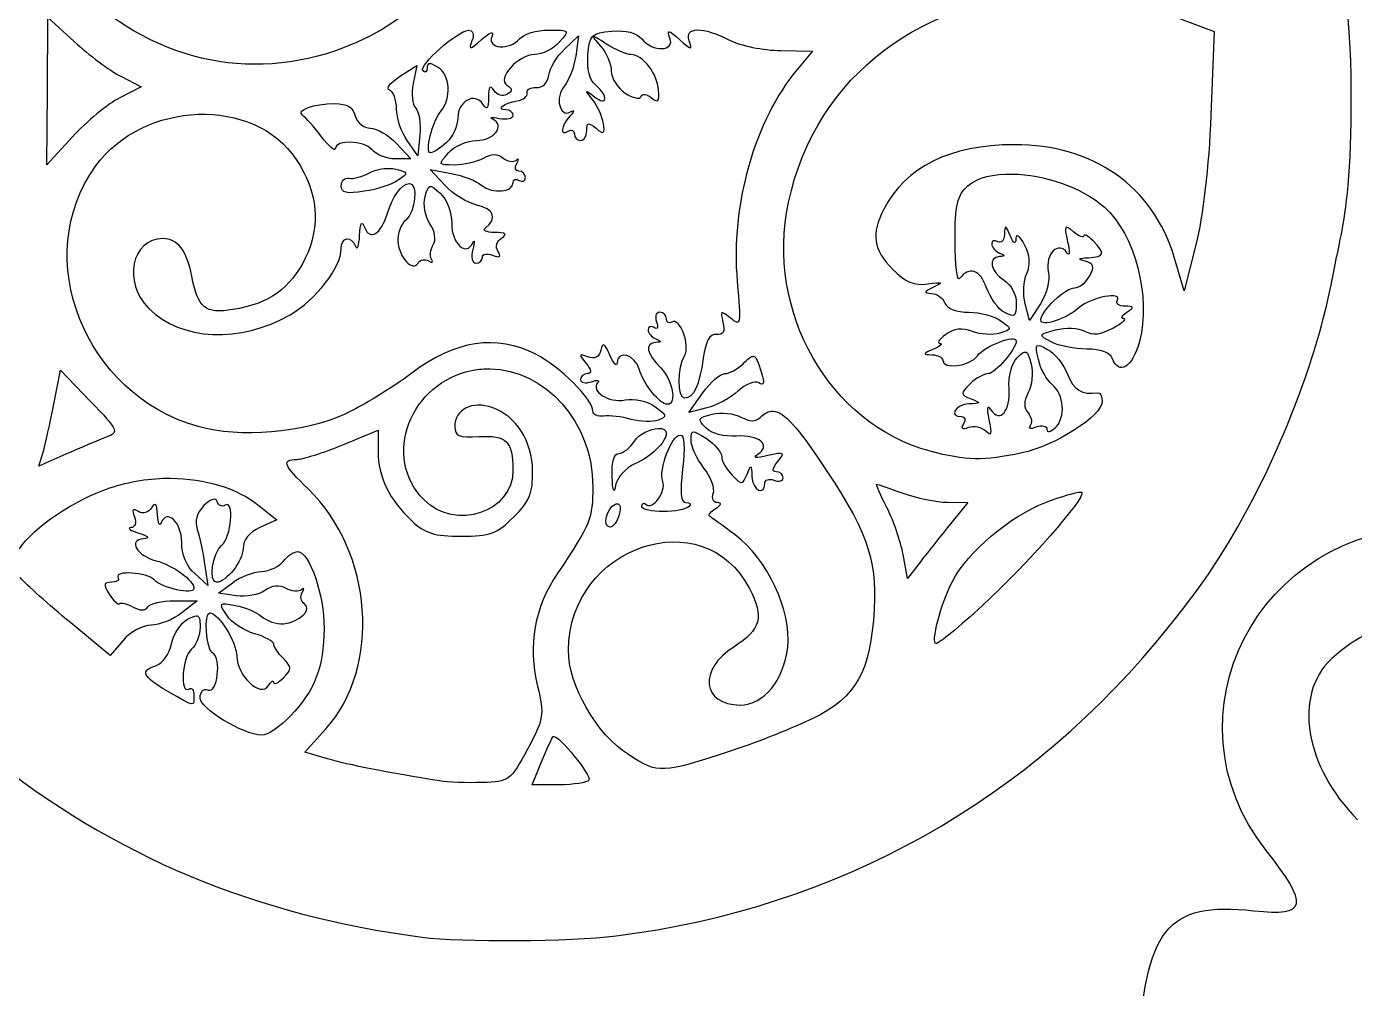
# Model space of a CAD drawing. Extents: x 0 to 701, y 0 to 378.
# Drawn here: x 205.1 to 275.5, y 116 to 167.1 of the extents above; entities that cross this region are included whole.
import ezdxf

# ---------------------------------------------------------------- set-up
doc = ezdxf.new("R2010")
doc.units = 0
doc.layers.add('Calque_1', color=7, linetype='CONTINUOUS')

msp = doc.modelspace()

# ---------------------------------------------------------------- linework, layer by layer
at = {"layer": 'Calque_1', "color": 7}
for p, q in [((206.204798, 163.633345), (206.237281, 167.540574)), ((206.237281, 167.540574), (207.630743, 166.256209)), ((266.255989, 167.479846), (268.09394, 166.792404)), ((232.787104, 166.868958), (232.787184, 166.868958)), ((233.634012, 165.856919), (234.374834, 166.552482)), ((234.374834, 166.552482), (234.227846, 165.490569)), ((235.160162, 166.525425), (235.160162, 166.525425)), ((240.686771, 166.87086), (240.687544, 166.870939)), ((268.09394, 166.792404), (267.917143, 162.355556)), ((221.955624, 165.936127), (221.955624, 165.936127)), ((245.10815, 165.776523), (246.794835, 165.75214)), ((246.794835, 165.75214), (245.993662, 164.799701)), ((224.889141, 164.400431), (225.795925, 164.994641)), ((225.795925, 164.994641), (225.602114, 164.026336)), ((225.795925, 164.994641), (225.795925, 164.994641)), ((210.101984, 164.414395), (211.179762, 163.856947)), ((206.171918, 159.726097), (206.204798, 163.633345)), ((211.179762, 163.856947), (210.041236, 163.273175)), ((221.455795, 162.963255), (221.455795, 162.963255)), ((225.966543, 161.295525), (225.861308, 160.196474)), ((207.537512, 161.20776), (206.171918, 159.726097)), ((224.722405, 160.84755), (225.486837, 160.033601)), ((225.861308, 160.196474), (225.291857, 161.001133)), ((225.486837, 160.033601), (224.65625, 160.033601)), ((224.351024, 159.530305), (224.351024, 159.530305)), ((227.284936, 158.633226), (226.511612, 159.476964)), ((226.511612, 159.476964), (227.629638, 159.263425)), ((257.39081, 159.23009), (257.39081, 159.23009)), ((267.123318, 155.477257), (266.505894, 153.036202)), ((266.505894, 153.036202), (265.96855, 154.826181)), ((258.289474, 151.455464), (258.064704, 152.351038)), ((258.871305, 152.342917), (258.289474, 151.455464)), ((243.646611, 149.562588), (243.646611, 149.562588)), ((206.552193, 147.024816), (206.908877, 148.825629)), ((206.908877, 148.825629), (208.478345, 147.187293)), ((206.908877, 148.825629), (206.908877, 148.825629)), ((229.691963, 148.902599), (229.691963, 148.902599)), ((240.230675, 146.5892), (240.961435, 147.615144)), ((241.183491, 146.825577), (240.230675, 146.5892)), ((244.587048, 146.649552), (244.587048, 146.649552)), ((221.943681, 146.478994), (221.9417, 146.478994)), ((221.874, 144.869636), (223.745603, 145.639474)), ((223.745603, 145.639474), (223.745603, 144.520299)), ((238.608977, 145.732706), (238.608977, 145.732706)), ((239.779214, 145.386479), (239.779214, 145.386479)), ((205.75914, 143.726474), (205.977314, 144.47504)), ((207.18469, 144.362457), (205.75914, 143.726474)), ((212.754637, 143.094453), (212.754637, 143.094354)), ((250.18524, 142.77758), (250.18524, 142.777521)), ((261.010223, 142.357077), (261.010223, 142.356998)), ((217.4445, 141.632815), (218.375271, 140.890448)), ((236.415886, 141.73381), (236.415886, 141.733791)), ((253.953602, 141.820446), (255.029835, 141.806185)), ((255.029835, 141.806185), (254.038712, 140.585658)), ((218.375271, 140.890448), (217.480093, 140.482305)), ((219.485552, 139.202198), (219.485552, 139.202198)), ((251.83247, 137.783264), (251.59532, 139.047129)), ((214.545012, 138.551122), (214.715233, 137.411843)), ((252.440228, 138.573999), (251.83247, 137.783264)), ((214.715233, 137.411843), (214.022761, 138.031961)), ((215.288171, 136.996728), (216.017762, 137.549165)), ((216.228607, 136.85901), (215.288171, 136.996728)), ((212.942269, 136.591001), (214.143841, 136.583672)), ((214.143841, 136.583672), (213.329892, 135.947293)), ((209.527502, 133.688047), (207.441567, 135.419615)), ((214.10902, 135.797493), (214.10902, 135.797493)), ((210.218429, 134.49233), (209.527502, 133.688047)), ((274.314812, 133.518558), (274.314812, 133.518558)), ((219.853448, 128.559796), (220.972999, 129.798902)), ((233.056044, 129.399375), (233.056044, 129.399276)), ((221.067399, 128.206993), (219.853448, 128.559796)), ((231.916369, 126.833259), (232.422002, 128.054182)), ((233.345028, 126.833259), (231.916369, 126.833259))]:
    msp.add_line(p, q, dxfattribs=at)
for points in [[(226.930193, 183.020439), (231.993299, 177.527582), (229.445405, 168.776848), (221.955624, 165.936127)], [(247.078789, 167.866696), (242.626471, 166.184507), (238.134441, 170.649105), (240.246917, 174.656775)], [(275.363724, 162.700317), (275.361743, 168.007544), (275.054576, 168.472018), (274.515747, 171.125642)], [(221.955624, 165.936127), (216.879584, 164.010867), (211.610862, 165.256054), (207.590911, 169.33079)], [(245.515442, 157.718697), (246.979833, 164.546884), (252.795902, 168.722953), (259.701436, 168.711584)], [(207.630743, 166.256209), (208.397136, 165.549792), (209.509259, 164.720908), (210.101984, 164.414395)], [(226.125831, 164.705657), (225.862774, 164.968734), (227.956968, 166.836435), (228.536719, 166.855786)], [(228.536719, 166.855786), (228.778167, 166.863907), (228.851948, 166.646228), (228.7255, 166.299507)], [(228.7255, 166.299507), (228.541651, 165.795201), (228.600478, 165.802371), (229.238085, 166.362552)], [(229.238085, 166.362552), (229.731478, 166.796029), (229.900095, 166.843684), (229.773508, 166.513818)], [(229.773508, 166.513818), (229.526535, 165.87021), (230.73286, 165.779533), (231.25012, 166.40278)], [(231.25012, 166.40278), (231.463046, 166.659301), (232.154726, 166.868958), (232.787104, 166.868958)], [(233.347742, 166.217862), (233.023739, 165.859831), (232.448028, 165.567182), (232.068011, 165.567182)], [(232.787184, 166.868958), (233.916401, 166.868958), (233.926324, 166.857272), (233.347742, 166.217862)], [(234.876585, 165.53969), (234.967301, 166.622103), (235.059205, 166.713592), (236.141619, 166.804328)], [(235.160162, 166.525425), (235.120686, 166.511957), (235.261534, 166.346707), (235.544695, 166.016702)], [(235.858814, 166.123858), (235.419554, 166.400681), (235.199637, 166.538874), (235.160162, 166.525425)], [(236.141619, 166.804328), (236.896642, 166.867611), (237.456348, 166.724248), (237.727328, 166.397749)], [(237.727328, 166.397749), (238.319478, 165.684222), (239.504333, 165.720865), (239.226777, 166.444157)], [(239.226777, 166.444157), (239.047583, 166.911147), (239.125187, 166.898807), (239.735104, 166.362929)], [(239.735104, 166.362929), (240.372731, 165.802747), (240.431618, 165.795577), (240.24769, 166.299863)], [(240.24769, 166.299863), (240.111398, 166.673602), (240.293998, 166.864383), (240.686771, 166.87086)], [(240.687544, 166.870939), (241.080317, 166.877475), (241.683183, 166.699489), (242.387777, 166.335139)], [(242.387777, 166.335139), (242.95604, 166.041263), (244.180331, 165.789932), (245.10815, 165.776523)], [(232.068011, 165.567182), (231.182757, 165.567182), (230.017055, 164.288482), (230.583278, 163.938512)], [(232.794532, 164.46926), (232.848882, 164.849812), (233.226642, 165.474208), (233.634012, 165.856919)], [(235.283559, 163.953585), (234.957021, 164.224565), (234.813282, 164.784667), (234.876585, 165.53969)], [(235.544695, 166.016702), (235.857982, 165.6516), (236.114523, 165.052794), (236.114523, 164.685929)], [(237.169879, 165.567182), (236.93481, 165.567182), (236.344858, 165.817602), (235.858814, 166.123858)], [(238.625615, 163.67082), (238.560074, 164.555025), (237.783144, 165.567182), (237.169879, 165.567182)], [(226.349828, 164.864648), (226.349828, 164.654278), (226.248891, 164.582596), (226.125831, 164.705657)], [(226.928569, 164.885544), (226.497014, 165.155058), (226.349828, 165.149789), (226.349828, 164.864648)], [(227.08447, 162.575631), (227.646632, 163.253011), (227.563126, 164.489265), (226.928569, 164.885544)], [(234.227846, 165.490569), (234.147192, 164.906341), (233.876153, 164.193012), (233.625119, 163.905612)], [(224.352193, 163.6832), (224.148695, 163.751019), (224.39044, 164.073675), (224.889141, 164.400431)], [(232.138821, 163.820125), (232.476451, 163.794), (232.734576, 164.049609), (232.794532, 164.46926)], [(236.114523, 164.685929), (236.114523, 164.319064), (236.444052, 163.798001), (236.846847, 163.527675)], [(245.993662, 164.799701), (243.720571, 162.098283), (242.427213, 157.544573), (242.795148, 153.537557)], [(224.722405, 162.682787), (224.722405, 163.165088), (224.55565, 163.61538), (224.352193, 163.6832)], [(225.602114, 164.026336), (225.495592, 163.493746), (225.557845, 162.908865), (225.740228, 162.726501)], [(229.306954, 162.929206), (228.884154, 163.59696), (227.976954, 163.106439), (227.976954, 162.210054)], [(229.898451, 163.653786), (229.692101, 163.979592), (229.611764, 163.879626), (229.604455, 163.288604)], [(230.579317, 163.450309), (230.357874, 163.313442), (230.057105, 163.403346), (229.898451, 163.653786)], [(230.583278, 163.938512), (230.889534, 163.749196), (230.888583, 163.641407), (230.579317, 163.450309)], [(231.11983, 163.11256), (231.449518, 163.167663), (231.688727, 163.359177), (231.650994, 163.538113)], [(231.650994, 163.538113), (231.613282, 163.71703), (231.832644, 163.843815), (232.138821, 163.820125)], [(233.625119, 163.905612), (233.111682, 163.31784), (233.374778, 162.202527), (233.950845, 162.524926)], [(235.121855, 163.176002), (234.687606, 163.728003), (234.695707, 163.740422), (235.218573, 163.330358)], [(235.218573, 163.330358), (235.921543, 162.779049), (235.98344, 163.372725), (235.283559, 163.953585)], [(236.846847, 163.527675), (237.249642, 163.257349), (237.629956, 163.17204), (237.692131, 163.338498)], [(237.692131, 163.338498), (237.756404, 163.510601), (237.994227, 163.484555), (238.243399, 163.27777)], [(238.243399, 163.27777), (238.590814, 162.98942), (238.670042, 163.070648), (238.625615, 163.67082)], [(210.041236, 163.273175), (209.415236, 162.952024), (208.288593, 162.02258), (207.537512, 161.20776)], [(208.75998, 159.641382), (211.304863, 163.154491), (217.189802, 163.356384), (219.406621, 160.006564)], [(219.742409, 162.348148), (219.362075, 162.615701), (220.329865, 162.963255), (221.455795, 162.963255)], [(221.455795, 162.963255), (222.093956, 162.963255), (222.419108, 162.76774), (222.538228, 162.312179)], [(225.740228, 162.726501), (225.922571, 162.544138), (226.02432, 161.900094), (225.966543, 161.295525)], [(229.604455, 163.288604), (229.597127, 162.689878), (229.518612, 162.594943), (229.306954, 162.929206)], [(230.526016, 162.637885), (229.971578, 162.637885), (230.418721, 162.995381), (231.11983, 163.11256)], [(235.696337, 161.911384), (235.640699, 162.275991), (235.38204, 162.845264), (235.121855, 163.176002)], [(274.820973, 155.973284), (275.001731, 156.861489), (275.365111, 158.874158), (275.363724, 162.700317)], [(220.746308, 161.210414), (220.349672, 161.726862), (219.897835, 162.238813), (219.742409, 162.348148)], [(222.538228, 162.312179), (222.633876, 161.946442), (222.982241, 161.661102), (223.333201, 161.661102)], [(225.291857, 161.001133), (224.978569, 161.44376), (224.722405, 162.200467), (224.722405, 162.682787)], [(226.532805, 160.359327), (226.206148, 160.359327), (226.618015, 162.013588), (227.08447, 162.575631)], [(227.976954, 162.210054), (227.976954, 161.784619), (227.709302, 161.194113), (227.381951, 160.89784)], [(228.968532, 161.010383), (229.896272, 161.010383), (230.506744, 161.805753), (229.829681, 162.132271)], [(229.829681, 162.132271), (229.615924, 162.235327), (229.770399, 162.258462), (230.173214, 162.18373)], [(230.173214, 162.18373), (230.575989, 162.108978), (230.905914, 162.180957), (230.905914, 162.343117)], [(230.905914, 162.343117), (230.905914, 162.505376), (230.734861, 162.637885), (230.526016, 162.637885)], [(233.91642, 162.295144), (233.430753, 161.771903), (233.373847, 161.213484), (233.835172, 161.498606)], [(233.950845, 162.524926), (234.176051, 162.650977), (234.162225, 162.559964), (233.91642, 162.295144)], [(234.811598, 161.538458), (234.811598, 161.973162), (234.898729, 161.994316), (235.304456, 161.657597)], [(267.917143, 162.355556), (267.809076, 159.640016), (267.501176, 156.971339), (267.123318, 155.477257)], [(223.333201, 161.661102), (223.676813, 161.661102), (224.301962, 161.295089), (224.722405, 160.84755)], [(233.835172, 161.498606), (234.014208, 161.609248), (234.160522, 161.544657), (234.160522, 161.355084)], [(234.160522, 161.355084), (234.160522, 161.165492), (234.307213, 161.010383), (234.486248, 161.010383)], [(234.486248, 161.010383), (234.665264, 161.010383), (234.811598, 161.248008), (234.811598, 161.538458)], [(235.304456, 161.657597), (235.71961, 161.313014), (235.781547, 161.352925), (235.696337, 161.911384)], [(221.467401, 160.569776), (221.467401, 160.405655), (221.142943, 160.693966), (220.746308, 161.210414)], [(223.425661, 160.515624), (222.999909, 161.028625), (221.467401, 161.070953), (221.467401, 160.569776)], [(227.381951, 160.89784), (227.054581, 160.601547), (226.672385, 160.359327), (226.532805, 160.359327)], [(227.488037, 160.359703), (227.81208, 160.717734), (228.478368, 161.010383), (228.968532, 161.010383)], [(257.482893, 160.786465), (254.085536, 160.775769), (251.738584, 159.614445), (250.568228, 157.365122)], [(265.96855, 154.826181), (264.842581, 158.577231), (261.678769, 160.799617), (257.482893, 160.786465)], [(219.406621, 160.006564), (220.568163, 158.251366), (220.727729, 156.501239), (219.884782, 154.760025)], [(224.65625, 160.033601), (224.199421, 160.033601), (223.645558, 160.250666), (223.425661, 160.515624)], [(227.78437, 159.708627), (226.919398, 159.708627), (226.912624, 159.723878), (227.488037, 160.359703)], [(229.320581, 160.056795), (228.962827, 159.86534), (228.271424, 159.708627), (227.78437, 159.708627)], [(230.386753, 160.059568), (230.093391, 160.302897), (229.779193, 160.302322), (229.320581, 160.056795)], [(231.069164, 159.955878), (230.922651, 159.823171), (230.615563, 159.869678), (230.386753, 160.059568)], [(231.101271, 159.790311), (231.230056, 160.014091), (231.215656, 160.088605), (231.069164, 159.955878)], [(214.198013, 145.832573), (208.157808, 147.535599), (205.281454, 154.839432), (208.75998, 159.641382)], [(222.199726, 159.003022), (222.423505, 158.957605), (222.91256, 159.090411), (223.286397, 159.29779)], [(223.286397, 159.29779), (223.566805, 159.453335), (223.990398, 159.540069), (224.351024, 159.530305)], [(224.351024, 159.530305), (224.471233, 159.527135), (224.58437, 159.513072), (224.68295, 159.487363)], [(224.68295, 159.487363), (225.35516, 159.311576), (225.36334, 159.274913), (224.816805, 158.90165)], [(227.629638, 159.263425), (228.244447, 159.145989), (228.976494, 158.857995), (229.256744, 158.623164)], [(231.211913, 159.383337), (231.02236, 159.383337), (230.972505, 159.566532), (231.101271, 159.790311)], [(231.556594, 159.038655), (231.556594, 159.228228), (231.401525, 159.383337), (231.211913, 159.383337)], [(255.028667, 158.59991), (255.531507, 159.053966), (256.399212, 159.251481), (257.39081, 159.23009)], [(257.39081, 159.23009), (259.043467, 159.194477), (261.040786, 158.550611), (262.269829, 157.471842)], [(221.792751, 158.603773), (221.792751, 158.868909), (221.975966, 159.04842), (222.199726, 159.003022)], [(223.013279, 158.312867), (222.066286, 158.164651), (221.792751, 158.229777), (221.792751, 158.603773)], [(224.816805, 158.90165), (224.496229, 158.682723), (223.684598, 158.417943), (223.013279, 158.312867)], [(224.228003, 157.104759), (224.516274, 158.056644), (225.007705, 158.732261), (225.411392, 158.732261)], [(225.411392, 158.732261), (225.885076, 158.732261), (225.732147, 157.21344), (225.215263, 156.78444)], [(226.23772, 158.02006), (226.420618, 158.719485), (226.462352, 158.729349), (227.040062, 158.206523)], [(228.985566, 157.585613), (228.475397, 157.697662), (227.710213, 158.169167), (227.284936, 158.633226)], [(229.256744, 158.623164), (229.811577, 158.158313), (230.905914, 158.259111), (230.905914, 158.775202)], [(230.905914, 158.775202), (230.905914, 158.951663), (231.052229, 159.005776), (231.231244, 158.895134)], [(231.231244, 158.895134), (231.41028, 158.784492), (231.556594, 158.849062), (231.556594, 159.038655)], [(254.347028, 155.670633), (254.342869, 157.610907), (254.451708, 158.078946), (255.028667, 158.59991)], [(226.493429, 156.597204), (226.246534, 156.973933), (226.131555, 157.614116), (226.23772, 158.02006)], [(227.040062, 158.206523), (227.396767, 157.883689), (227.649742, 157.217441), (227.649742, 156.60069)], [(223.034551, 156.384437), (223.313493, 155.681546), (223.905089, 156.038587), (224.228003, 157.104759)], [(229.440889, 156.377465), (230.092084, 156.855903), (229.892073, 157.386513), (228.985566, 157.585613)], [(253.02392, 144.52848), (247.67799, 145.970291), (244.277088, 151.944519), (245.515442, 157.718697)], [(250.568228, 157.365122), (249.885718, 156.053343), (250.008344, 155.2039), (251.028206, 154.183998)], [(262.269829, 157.471842), (263.885804, 156.053462), (264.760936, 152.69772), (264.127905, 150.346728)], [(222.764542, 155.96548), (222.799462, 156.66742), (222.875442, 156.785331), (223.034551, 156.384437)], [(225.215263, 156.78444), (224.950305, 156.564542), (224.760256, 156.059345), (224.793196, 155.661402)], [(226.666364, 155.466046), (226.833396, 155.736273), (226.76532, 156.182228), (226.493429, 156.597204)], [(227.649742, 156.60069), (227.649742, 155.53648), (228.418075, 154.83139), (228.765054, 155.577064)], [(229.929092, 156.128333), (229.481513, 156.133879), (229.261874, 156.245947), (229.440889, 156.377465)], [(257.271651, 155.965044), (257.021944, 156.546122), (256.989045, 156.552916), (256.968743, 156.027317)], [(260.63498, 156.169294), (260.144281, 156.573555), (260.11461, 156.523383), (260.319692, 155.639694)], [(212.334907, 155.802607), (210.665018, 155.802607), (210.194087, 153.491882), (211.58131, 152.104659)], [(213.860284, 153.818816), (213.6041, 155.167634), (213.115679, 155.802607), (212.334907, 155.802607)], [(221.79081, 155.271462), (221.79081, 155.896591), (222.315141, 155.982474), (222.551756, 155.396028)], [(222.551756, 155.396028), (222.642076, 155.172249), (222.737823, 155.428413), (222.764542, 155.96548)], [(224.793196, 155.661402), (224.865511, 154.787636), (225.569194, 154.031068), (225.864794, 154.509348)], [(228.765054, 155.577064), (228.865397, 155.790782), (228.865001, 155.63595), (228.765054, 155.233155)], [(230.294294, 155.834337), (230.620099, 156.040687), (230.520094, 156.121083), (229.929092, 156.128333)], [(230.103572, 155.132952), (229.951454, 155.379093), (230.029672, 155.666711), (230.294294, 155.834337)], [(254.59113, 153.686466), (254.459611, 153.50743), (254.349603, 154.400489), (254.347028, 155.670633)], [(256.620575, 155.639694), (256.44156, 155.750336), (256.294849, 155.697927), (256.294849, 155.523249)], [(256.968743, 156.027317), (256.956066, 155.703473), (256.799591, 155.529052), (256.620575, 155.639694)], [(257.578818, 155.802171), (257.5602, 155.473394), (257.460016, 155.526675), (257.271651, 155.965044)], [(258.03222, 155.476821), (257.776908, 155.964826), (257.595456, 156.094978), (257.578818, 155.802171)], [(260.283722, 155.052832), (259.84157, 155.708959), (259.118199, 154.984716), (259.294521, 154.062482)], [(261.177355, 155.948406), (261.177355, 155.824176), (260.933194, 155.923608), (260.63498, 156.169294)], [(261.665557, 155.686122), (261.397014, 155.954645), (261.177355, 156.072616), (261.177355, 155.948406)], [(261.421456, 154.788231), (262.280525, 154.832519), (262.331568, 155.020131), (261.665557, 155.686122)], [(274.260811, 153.200303), (274.424734, 154.017342), (274.676877, 155.265183), (274.820973, 155.973284)], [(219.077409, 151.762295), (220.444033, 152.548554), (221.79081, 154.2905), (221.79081, 155.271462)], [(226.582402, 154.710131), (226.477048, 154.880591), (226.514741, 155.220716), (226.666364, 155.466046)], [(228.765054, 155.233155), (228.661999, 154.817604), (228.733898, 154.500831), (228.931017, 154.500831)], [(229.278412, 154.816119), (229.278412, 154.989529), (229.522078, 155.037601), (229.819995, 154.923275)], [(229.819995, 154.923275), (230.205915, 154.775178), (230.287322, 154.835688), (230.103572, 155.132952)], [(256.294849, 155.523249), (256.294849, 155.34859), (256.478044, 155.131526), (256.701824, 155.041225)], [(256.701824, 155.041225), (257.027312, 154.909885), (257.027312, 154.872232), (256.701824, 154.851672)], [(258.149042, 153.954554), (258.362463, 154.443648), (258.326216, 154.914976), (258.03222, 155.476821)], [(260.319692, 155.639694), (260.444357, 155.102627), (260.428135, 154.838501), (260.283722, 155.052832)], [(219.884782, 154.760025), (219.116092, 153.172118), (217.948469, 152.344086), (216.049493, 152.040444)], [(225.864794, 154.509348), (225.976149, 154.689512), (226.226371, 154.738535), (226.420697, 154.618445)], [(226.420697, 154.618445), (226.615004, 154.498355), (226.687755, 154.539653), (226.582402, 154.710131)], [(228.931017, 154.500831), (229.122115, 154.500831), (229.278412, 154.642728), (229.278412, 154.816119)], [(256.019017, 153.196698), (255.685823, 154.152564), (255.084879, 154.358478), (254.59113, 153.686466)], [(256.701824, 154.851672), (256.072813, 154.811939), (256.220929, 154.052202), (256.945925, 153.599414)], [(261.257435, 154.601767), (260.831148, 154.713221), (260.872208, 154.759906), (261.421456, 154.788231)], [(261.490325, 153.825729), (261.757204, 154.32441), (261.709251, 154.483619), (261.257435, 154.601767)], [(216.049493, 152.040444), (214.570424, 151.803929), (214.183197, 152.118583), (213.860284, 153.818816)], [(242.795148, 153.537557), (243.006449, 151.23626), (242.98785, 151.134056), (242.439236, 151.584329)], [(251.028206, 154.183998), (251.721689, 153.490555), (252.178795, 153.299041), (252.89981, 153.399839)], [(256.945925, 153.599414), (257.317881, 153.367137), (257.597001, 152.840291), (257.597001, 152.37037)], [(258.064704, 152.351038), (257.941128, 152.843559), (257.978999, 153.56495), (258.149042, 153.954554)], [(259.294521, 154.062482), (259.388446, 153.57105), (259.214936, 152.866753), (258.871305, 152.342917)], [(260.690301, 153.198243), (260.945534, 153.198243), (261.305665, 153.480691), (261.490325, 153.825729)], [(253.203095, 153.226151), (252.686964, 152.982644), (252.66268, 152.91429), (253.086649, 152.896166)], [(252.89981, 153.399839), (253.69312, 153.510758), (253.74438, 153.481523), (253.203095, 153.226151)], [(253.086649, 152.896166), (253.380803, 152.883688), (253.705895, 152.653649), (253.808912, 152.385126)], [(256.98035, 151.877908), (256.641135, 152.059459), (256.20853, 152.653075), (256.019017, 153.196698)], [(258.898777, 151.487572), (258.898777, 151.962167), (260.193323, 153.198243), (260.690301, 153.198243)], [(262.954181, 152.525894), (263.257545, 153.016751), (261.56472, 152.702692), (260.937512, 152.151799)], [(270.120296, 141.945508), (271.983124, 145.465113), (273.57945, 149.804253), (274.260811, 153.200303)], [(253.808912, 152.385126), (253.923753, 152.085981), (254.417442, 151.896903), (255.083611, 151.896903)], [(257.597001, 152.37037), (257.597001, 151.664032), (257.510048, 151.59443), (256.98035, 151.877908)], [(260.937512, 152.151799), (260.231828, 151.531999), (258.898777, 151.09773), (258.898777, 151.487572)], [(263.355352, 152.216786), (263.031488, 152.219559), (262.850868, 152.358743), (262.954181, 152.525894)], [(263.455932, 151.896487), (263.869899, 152.164001), (263.854608, 152.212548), (263.355352, 152.216786)], [(211.58131, 152.104659), (213.300538, 150.38545), (216.435392, 150.242246), (219.077409, 151.762295)], [(238.683689, 151.896903), (238.48552, 151.896903), (238.410729, 151.669499), (238.51735, 151.391686)], [(239.04386, 151.552222), (239.04386, 151.741814), (238.881878, 151.896903), (238.683689, 151.896903)], [(239.322009, 151.379306), (239.169179, 151.284847), (239.04386, 151.362669), (239.04386, 151.552222)], [(239.995131, 149.588535), (240.329572, 150.116848), (239.754555, 151.646622), (239.322009, 151.379306)], [(242.439236, 151.584329), (241.913162, 152.016102), (241.87642, 151.99679), (242.037668, 151.370393)], [(255.083611, 151.896903), (255.681585, 151.896903), (256.445679, 151.695545), (256.781903, 151.449701)], [(256.781903, 151.449701), (257.375182, 151.015888), (257.373776, 150.996536), (256.724641, 150.790504)], [(262.722459, 151.058552), (263.215317, 151.325927), (263.472095, 151.553093), (263.293059, 151.563016)], [(263.293059, 151.563016), (263.114043, 151.57292), (263.187389, 151.722938), (263.455932, 151.896487)], [(232.111012, 149.668239), (230.010123, 150.740035), (227.840721, 150.410506), (225.534096, 148.668995)], [(238.389298, 151.085291), (238.212322, 151.194666), (238.067434, 151.141187), (238.067434, 150.966528)], [(238.067434, 150.966528), (238.067434, 150.791851), (238.250629, 150.575182), (238.474408, 150.484882)], [(238.51735, 151.391686), (238.628487, 151.102048), (238.5738, 150.971262), (238.389298, 151.085291)], [(241.694532, 150.719317), (241.324597, 150.746492), (241.121238, 150.380499), (240.992393, 149.455472)], [(242.037668, 151.370393), (242.165562, 150.873752), (242.069716, 150.691746), (241.694532, 150.719317)], [(253.861519, 150.722803), (253.520324, 150.473314), (253.379337, 150.259181), (253.547796, 150.246584)], [(255.268906, 150.877555), (254.711239, 151.08955), (254.301155, 151.044271), (253.861519, 150.722803)], [(256.724641, 150.790504), (256.356766, 150.673741), (255.701629, 150.713019), (255.268906, 150.877555)], [(255.533527, 149.594339), (255.89039, 150.103854), (257.597001, 150.74978), (257.597001, 150.375408)], [(259.447332, 150.325455), (258.747154, 150.701768), (258.750502, 150.711375), (259.680619, 150.961458)], [(259.680619, 150.961458), (260.215329, 151.105217), (260.885677, 151.076121), (261.225704, 150.894134)], [(261.225704, 150.894134), (261.653237, 150.665323), (262.084614, 150.712523), (262.722459, 151.058552)], [(236.044188, 149.618325), (235.761284, 150.267836), (235.662982, 150.32088), (235.556361, 149.880629)], [(238.474408, 150.294952), (237.876851, 150.2572), (237.977807, 149.707952), (238.71851, 148.967249)], [(238.474408, 150.484882), (238.799917, 150.353541), (238.799917, 150.315512), (238.474408, 150.294952)], [(253.547796, 150.246584), (253.716274, 150.234105), (253.561067, 150.097536), (253.203095, 149.943675)], [(257.597001, 150.375408), (257.597001, 149.955599), (256.476202, 148.641919), (256.118052, 148.641919)], [(258.764862, 149.391258), (258.566158, 150.245256), (258.597116, 150.279324), (259.254629, 149.927433)], [(261.328997, 149.943239), (260.685052, 149.943239), (259.838362, 150.115303), (259.447332, 150.325455)], [(264.127905, 150.346728), (263.757216, 148.9702), (263.042956, 148.528088), (262.687242, 149.455036)], [(235.138156, 146.643412), (235.138156, 147.275949), (233.404508, 149.008368), (232.111012, 149.668239)], [(234.873554, 149.534779), (234.39468, 149.714072), (234.381568, 149.670081), (234.771033, 149.191247)], [(235.556361, 149.880629), (235.468517, 149.517824), (235.234755, 149.399517), (234.873554, 149.534779)], [(236.419432, 149.21137), (236.408142, 148.987591), (236.239128, 149.170786), (236.044188, 149.618325)], [(237.595869, 148.886021), (237.360898, 149.657127), (236.454747, 149.907686), (236.419432, 149.21137)], [(240.001271, 147.339747), (239.613905, 147.339747), (239.60933, 148.979232), (239.995131, 149.588535)], [(240.992393, 149.455472), (240.793313, 148.026179), (240.471964, 147.339747), (240.001271, 147.339747)], [(243.104632, 149.168369), (243.367174, 149.430911), (243.524996, 149.573898), (243.646611, 149.562588)], [(243.646611, 149.562588), (243.802968, 149.548129), (243.899685, 149.278694), (244.083375, 148.682088)], [(253.203095, 149.943675), (252.646458, 149.704466), (252.634396, 149.660712), (253.12147, 149.641163)], [(253.12147, 149.641163), (253.434757, 149.628684), (253.691317, 149.503167), (253.691317, 149.36224)], [(253.691317, 149.36224), (253.691317, 148.838523), (255.131207, 149.019956), (255.533527, 149.594339)], [(257.213637, 147.855819), (257.168496, 148.526226), (257.343194, 149.178491), (257.650777, 149.486034)], [(257.650777, 149.486034), (258.11745, 149.952727), (258.182833, 149.922779), (258.376526, 149.151018)], [(259.495641, 148.067041), (259.21048, 148.293672), (258.881584, 148.889566), (258.764862, 149.391258)], [(259.254629, 149.927433), (259.640906, 149.720708), (260.117284, 149.127389), (260.313056, 148.608643)], [(262.687242, 149.455036), (262.568757, 149.763808), (262.069481, 149.943239), (261.328997, 149.943239)], [(225.534096, 148.668995), (224.522988, 147.905613), (222.907232, 146.920136), (221.943681, 146.478994)], [(226.185489, 141.940754), (223.929293, 144.19693), (225.437834, 148.196757), (228.781692, 148.824064)], [(228.781692, 148.824064), (229.087275, 148.881406), (229.39155, 148.906659), (229.691963, 148.902599)], [(229.691963, 148.902599), (232.595828, 148.863302), (235.143128, 146.065979), (235.133085, 142.649865)], [(234.852282, 148.641919), (234.65134, 148.641919), (234.48708, 148.500022), (234.48708, 148.326631)], [(234.771033, 149.191247), (235.062038, 148.833512), (235.090283, 148.641919), (234.852282, 148.641919)], [(239.094546, 147.014417), (238.68256, 147.014417), (237.849022, 148.055335), (237.595869, 148.886021)], [(238.71851, 148.967249), (239.366793, 148.318946), (239.618065, 147.014417), (239.094546, 147.014417)], [(240.961435, 147.615144), (241.363319, 148.179564), (241.891612, 148.641483), (242.135159, 148.641483)], [(242.135159, 148.641483), (242.378725, 148.641483), (242.814796, 148.878534), (243.104632, 149.168369)], [(244.083375, 148.682088), (244.254409, 148.12658), (244.213389, 147.975968), (243.93714, 148.146685)], [(256.118052, 148.641919), (255.882923, 148.641919), (255.442573, 148.393896), (255.139308, 148.090631)], [(258.376526, 149.151018), (258.493585, 148.684623), (258.429173, 148.003836), (258.23338, 147.638021)], [(260.313056, 148.608643), (260.626839, 147.777343), (261.083549, 147.496361), (261.909619, 147.62681)], [(234.48708, 148.326631), (234.48708, 148.153221), (234.743244, 148.103169), (235.056531, 148.215593)], [(235.397747, 148.166848), (234.986078, 147.710614), (235.980211, 147.078929), (236.848847, 147.244971)], [(235.056531, 148.215593), (235.369799, 148.328018), (235.523521, 148.30619), (235.397747, 148.166848)], [(243.93714, 148.146685), (243.723977, 148.278441), (243.237002, 148.089581), (242.844269, 147.723072)], [(255.139308, 148.090631), (254.621157, 147.572479), (254.624564, 147.524586), (255.197343, 147.299519)], [(259.65889, 145.76719), (260.233313, 146.303762), (260.144756, 147.551187), (259.495641, 148.067041)], [(229.798346, 146.838729), (228.742197, 147.214805), (227.814536, 146.747637), (227.814536, 145.839485)], [(236.848847, 147.244971), (237.338041, 147.338499), (238.00726, 147.190957), (238.427208, 146.896803)], [(242.844269, 147.723072), (242.454725, 147.359554), (241.707466, 146.955709), (241.183491, 146.825577)], [(255.197343, 147.299519), (255.740887, 147.08594), (255.727854, 147.057656), (255.074698, 147.037235)], [(256.248818, 146.728523), (256.735515, 145.998338), (257.294726, 146.651691), (257.213637, 147.855819)], [(258.23338, 147.638021), (257.981891, 147.168397), (257.978781, 146.850494), (258.222487, 146.556757)], [(261.909619, 147.62681), (262.043911, 147.648004), (262.153721, 147.446626), (262.153721, 147.179211)], [(205.977314, 144.47504), (206.097305, 144.886788), (206.356064, 146.034287), (206.552193, 147.024816)], [(208.478345, 147.187293), (209.986054, 145.613606), (210.019409, 145.538379), (209.329036, 145.273896)], [(231.941524, 143.456069), (231.919181, 145.075371), (231.094437, 146.377246), (229.798346, 146.838729)], [(235.707607, 146.394656), (235.39436, 146.354963), (235.138156, 146.466872), (235.138156, 146.643412)], [(238.427208, 146.896803), (239.067509, 146.448333), (239.090129, 146.360608), (238.611354, 146.176858)], [(241.464355, 146.491334), (241.93075, 146.608393), (242.617657, 146.540792), (242.991277, 146.34084)], [(244.02649, 146.332719), (244.212279, 146.518489), (244.393593, 146.627983), (244.587048, 146.649552)], [(244.587048, 146.649552), (245.167452, 146.714262), (245.855607, 145.988295), (247.091168, 144.159752)], [(255.074698, 147.037235), (254.366182, 147.015091), (253.991294, 146.363321), (254.687075, 146.363321)], [(256.164479, 146.200844), (256.024028, 146.839818), (256.053164, 147.022043), (256.248818, 146.728523)], [(262.153721, 147.179211), (262.153721, 146.412245), (259.676123, 144.817305), (257.889788, 144.434079)], [(258.222487, 146.556757), (258.412396, 146.327946), (258.459279, 146.021056), (258.326553, 145.874722)], [(221.9417, 146.478994), (219.774536, 145.486842), (216.418319, 145.206553), (214.198013, 145.832573)], [(227.814536, 145.839485), (227.814536, 145.326444), (228.028135, 145.237055), (229.098525, 145.302914)], [(237.171484, 146.217482), (236.679577, 146.354765), (236.020915, 146.434369), (235.707607, 146.394656)], [(238.611354, 146.176858), (238.311496, 146.061799), (237.663391, 146.08022), (237.171484, 146.217482)], [(241.128943, 145.765982), (240.66225, 146.232674), (240.692595, 146.297641), (241.464355, 146.491334)], [(242.991277, 146.34084), (243.48249, 146.077922), (243.769316, 146.075526), (244.02649, 146.332719)], [(254.796172, 145.98267), (254.641657, 145.732646), (254.733166, 145.667798), (255.062715, 145.794266)], [(254.687075, 146.363321), (254.876687, 146.363321), (254.92563, 146.19211), (254.796172, 145.98267)], [(255.062715, 145.794266), (255.338805, 145.900214), (255.748255, 145.815262), (255.972213, 145.605486)], [(255.972213, 145.605486), (256.29473, 145.303369), (256.334522, 145.42744), (256.164479, 146.200844)], [(258.326553, 145.874722), (258.193846, 145.728408), (258.341408, 145.700797), (258.654616, 145.813221)], [(258.654616, 145.813221), (258.967883, 145.925626), (259.224444, 145.869889), (259.224444, 145.689428)], [(209.329036, 145.273896), (208.933787, 145.122472), (207.96875, 144.712308), (207.18469, 144.362457)], [(229.098525, 145.302914), (230.551824, 145.392323), (230.894327, 145.055088), (230.901656, 143.527632)], [(237.340853, 145.06113), (237.580419, 145.444732), (238.190594, 145.713652), (238.608977, 145.732706)], [(239.033738, 145.467708), (239.013812, 144.998183), (238.222958, 144.236188), (237.360205, 143.854903)], [(238.843017, 142.926866), (238.606105, 143.54421), (239.307372, 145.386479), (239.779214, 145.386479)], [(238.608977, 145.732706), (238.860011, 145.744194), (239.042136, 145.665342), (239.033738, 145.467708)], [(239.779214, 145.386479), (239.988713, 145.386479), (240.032744, 144.730194), (239.899522, 143.596501)], [(240.345952, 145.112588), (240.345952, 145.69333), (240.390577, 145.697628), (241.159505, 145.193817)], [(241.027987, 143.630529), (240.652783, 144.107502), (240.345952, 144.774562), (240.345952, 145.112588)], [(242.759555, 145.328445), (242.089127, 145.283305), (241.436506, 145.458438), (241.128943, 145.765982)], [(241.159505, 145.193817), (241.607025, 144.900574), (241.973454, 144.468405), (241.973454, 144.233256)], [(243.886454, 144.363626), (244.6166, 144.850324), (243.963662, 145.409535), (242.759555, 145.328445)], [(259.224444, 145.689428), (259.224444, 145.507738), (259.418374, 145.542499), (259.65889, 145.76719)], [(219.432925, 144.092448), (219.746193, 144.096608), (220.84463, 144.44632), (221.874, 144.869636)], [(223.745603, 144.520299), (223.745603, 143.180752), (224.348647, 141.934772), (225.531323, 140.8297)], [(236.158633, 143.189526), (236.130051, 143.97735), (236.260025, 144.410054), (236.524587, 144.410054)], [(236.524587, 144.410054), (236.75007, 144.410054), (237.117252, 144.703098), (237.340853, 145.06113)], [(244.944128, 143.976003), (245.348389, 144.466702), (245.298179, 144.496373), (244.414509, 144.291291)], [(257.889788, 144.434079), (255.871118, 144.001178), (254.910082, 144.019757), (253.02392, 144.52848)], [(220.048032, 142.51175), (218.718249, 143.803207), (218.609944, 144.081277), (219.432925, 144.092448)], [(237.360205, 143.854903), (236.878499, 143.642037), (236.426087, 143.135136), (236.346641, 142.719486)], [(241.973454, 144.233256), (241.973454, 143.998108), (242.221458, 143.557382), (242.524723, 143.254117)], [(243.315458, 143.312548), (243.529037, 143.856091), (243.55744, 143.842642), (243.577742, 143.189526)], [(244.414509, 144.291291), (243.780903, 144.144244), (243.595371, 144.169636), (243.886454, 144.363626)], [(244.86288, 143.433628), (244.625295, 143.433628), (244.653619, 143.623418), (244.944128, 143.976003)], [(247.091168, 144.159752), (249.67624, 140.33401), (250.201343, 138.914779), (250.054474, 136.149919)], [(209.516667, 142.57955), (210.564379, 142.935204), (211.675452, 143.103108), (212.754637, 143.094453)], [(212.754637, 143.094354), (214.553311, 143.079894), (216.263507, 142.575054), (217.4445, 141.632815)], [(230.901656, 143.527632), (230.912352, 141.292867), (227.86035, 140.265913), (226.185489, 141.940754)], [(230.93917, 141.037436), (231.777205, 141.87547), (231.957369, 142.310016), (231.941524, 143.456069)], [(236.346641, 142.719486), (236.253627, 142.23259), (236.187373, 142.3979), (236.158633, 143.189526)], [(239.899522, 143.596501), (239.749801, 142.322574), (239.799437, 141.806126), (240.071685, 141.806126)], [(241.526648, 142.284663), (241.627644, 142.547938), (241.403131, 143.153576), (241.027987, 143.630529)], [(242.524723, 143.254117), (243.042874, 142.735966), (243.090371, 142.739749), (243.315458, 143.312548)], [(243.577742, 143.189526), (243.600223, 142.470849), (244.251656, 142.111094), (244.251656, 142.817372)], [(244.251656, 142.817372), (244.251656, 143.015561), (244.471315, 143.093343), (244.739859, 142.990288)], [(244.739859, 142.990288), (245.008382, 142.887252), (245.228082, 142.944949), (245.228082, 143.11834)], [(245.228082, 143.11834), (245.228082, 143.29175), (245.063802, 143.433628), (244.86288, 143.433628)], [(204.728562, 139.355881), (205.47895, 140.501062), (207.598854, 141.928533), (209.516667, 142.57955)], [(220.972999, 129.798902), (223.931809, 133.07397), (223.488251, 139.170665), (220.048032, 142.51175)], [(235.133085, 142.649865), (235.128134, 140.937232), (235.033714, 140.704084), (233.280041, 138.077616)], [(237.943581, 141.71329), (238.29365, 141.363221), (239.050931, 142.385025), (238.843017, 142.926866)], [(241.739415, 141.801095), (241.52132, 141.803868), (241.425592, 142.021388), (241.526648, 142.284663)], [(250.727992, 141.546991), (250.38127, 142.226629), (250.136871, 142.780195), (250.18524, 142.77758)], [(250.18524, 142.777521), (250.233629, 142.774748), (250.859114, 142.561605), (251.575216, 142.303618)], [(251.575216, 142.303618), (252.291299, 142.045632), (253.361689, 141.82829), (253.953602, 141.820446)], [(261.074457, 142.343133), (261.313508, 142.104102), (258.108081, 138.453374), (255.810885, 136.348425)], [(259.14985, 141.811216), (260.010207, 142.13312), (260.780561, 142.356661), (261.010223, 142.357077)], [(261.010223, 142.356998), (261.043044, 142.357058), (261.065029, 142.352443), (261.074457, 142.343133)], [(212.048636, 141.15505), (212.026215, 141.749874), (211.941817, 141.848136), (211.734121, 141.520232)], [(214.510964, 141.638618), (214.125876, 141.25353), (214.005093, 140.828135), (214.152358, 140.374377)], [(215.214667, 141.847522), (215.135102, 142.086217), (214.884266, 142.011901), (214.510964, 141.638618)], [(215.636338, 141.660663), (215.472594, 141.559469), (215.282704, 141.643431), (215.214667, 141.847522)], [(215.445617, 139.527548), (215.963114, 139.957043), (216.143457, 141.974089), (215.636338, 141.660663)], [(233.843293, 133.976952), (233.877361, 139.494411), (241.022698, 141.920175), (243.444679, 137.236591)], [(236.052626, 140.503974), (235.620536, 140.503974), (235.864954, 141.560499), (236.333113, 141.71638)], [(236.333113, 141.71638), (236.363417, 141.726482), (236.39085, 141.732226), (236.415886, 141.73381)], [(236.415886, 141.733791), (236.591218, 141.744288), (236.636754, 141.546317), (236.539304, 141.173609)], [(237.742024, 141.584862), (237.742024, 141.766135), (237.832741, 141.824111), (237.943581, 141.71329)], [(240.248858, 141.600707), (239.898274, 141.250123), (237.742024, 141.236457), (237.742024, 141.584862)], [(240.071685, 141.806126), (240.282114, 141.806126), (240.361857, 141.713726), (240.248858, 141.600707)], [(241.657394, 141.493551), (241.965056, 141.688116), (241.994271, 141.797827), (241.739415, 141.801095)], [(254.205824, 137.621956), (255.002561, 139.170269), (257.30463, 141.120823), (259.14985, 141.811216)], [(265.741858, 135.274964), (267.669516, 137.683773), (268.677514, 139.219549), (270.120296, 141.945508)], [(210.823454, 141.045953), (210.945307, 140.728427), (210.866832, 140.490881), (210.634297, 140.471867)], [(211.032755, 141.32951), (210.735491, 141.51324), (210.675357, 141.431892), (210.823454, 141.045953)], [(211.734121, 141.520232), (211.566514, 141.25559), (211.278896, 141.177392), (211.032755, 141.32951)], [(212.237417, 140.729892), (212.150504, 140.516175), (212.06567, 140.707491), (212.048636, 141.15505)], [(213.329892, 139.70589), (213.329892, 140.759405), (212.547713, 141.492601), (212.237417, 140.729892)], [(228.16001, 140.015751), (229.696281, 140.015751), (230.046271, 140.144536), (230.93917, 141.037436)], [(236.539304, 141.173609), (236.443002, 140.805357), (236.223917, 140.503974), (236.052626, 140.503974)], [(241.331668, 141.078456), (241.247369, 141.140175), (241.39406, 141.326994), (241.657394, 141.493551)], [(242.680624, 140.086937), (242.02319, 140.570525), (241.415986, 141.016718), (241.331668, 141.078456)], [(251.59532, 139.047129), (251.464911, 139.742355), (251.074733, 140.867333), (250.727992, 141.546991)], [(210.634297, 140.471867), (210.416143, 140.45404), (210.604151, 140.321947), (211.05171, 140.178624)], [(211.05171, 140.178624), (211.575328, 140.010938), (211.665866, 139.906654), (211.305874, 139.885777)], [(214.152358, 140.374377), (214.274429, 139.998261), (214.451246, 139.177697), (214.545012, 138.551122)], [(217.480093, 140.482305), (216.901352, 140.218396), (216.584896, 139.82287), (216.584896, 139.36313)], [(225.531323, 140.8297), (226.237681, 140.169691), (226.734341, 140.015751), (228.16001, 140.015751)], [(254.038712, 140.585658), (253.493683, 139.914319), (252.774431, 139.00902), (252.440228, 138.573999)], [(270.843099, 123.353901), (265.253566, 130.470756), (270.410133, 140.500369), (279.648979, 140.481711)], [(211.305874, 139.885777), (210.461798, 139.836814), (210.953903, 138.971446), (211.970101, 138.717857)], [(214.022761, 138.031961), (213.586452, 138.422515), (213.329892, 139.042039), (213.329892, 139.70589)], [(215.175964, 137.574696), (214.750213, 137.574696), (214.964742, 139.128457), (215.445617, 139.527548)], [(245.470242, 134.129743), (245.687545, 136.057658), (244.389513, 138.829945), (242.680624, 140.086937)], [(216.584896, 139.36313), (216.584896, 138.709459), (215.690946, 137.574696), (215.175964, 137.574696)], [(218.730014, 138.699298), (218.932224, 138.975844), (219.272369, 139.202198), (219.485552, 139.202198)], [(219.485552, 139.202198), (220.108067, 139.202198), (220.898525, 136.899733), (220.882085, 135.133641)], [(211.865263, 137.701976), (211.512936, 138.110594), (209.714123, 138.221058), (209.962701, 137.818798)], [(211.970101, 138.717857), (212.849216, 138.498495), (213.980968, 137.668997), (213.980968, 137.243939)], [(216.017762, 137.549165), (216.419131, 137.853004), (217.111069, 138.123112), (217.555142, 138.149178)], [(217.555142, 138.149178), (217.999235, 138.175264), (218.527804, 138.422733), (218.730014, 138.699298)], [(233.280041, 138.077616), (232.024297, 136.196901), (231.676724, 134.258766), (232.202263, 132.068191)], [(284.580365, 127.108101), (287.255209, 133.45375), (279.448444, 138.32865), (274.314812, 133.518558)], [(207.441567, 135.419615), (206.294266, 136.372094), (205.087603, 137.454151), (204.760273, 137.823928)], [(209.603323, 137.574696), (209.178542, 137.574696), (209.159587, 137.467976), (209.490364, 136.938317)], [(209.962701, 137.818798), (210.045693, 137.684546), (209.883909, 137.574696), (209.603323, 137.574696)], [(213.980968, 137.243939), (213.980968, 136.894345), (212.235892, 137.272104), (211.865263, 137.701976)], [(218.865415, 137.248197), (218.49027, 137.448981), (218.113244, 137.411229), (217.735802, 137.135238)], [(253.344695, 134.319752), (253.040538, 134.319752), (253.589133, 136.423493), (254.205824, 137.621956)], [(209.490364, 136.938317), (209.708894, 136.588426), (209.949133, 136.363835), (210.024222, 136.438883)], [(217.735802, 137.135238), (217.424158, 136.907339), (216.745828, 136.783109), (216.228607, 136.85901)], [(219.686316, 137.179328), (219.544557, 137.051355), (219.175216, 137.082413), (218.865415, 137.248197)], [(219.831402, 136.440824), (219.651238, 136.552179), (219.602711, 136.816286), (219.72385, 137.027686)], [(219.72385, 137.027686), (219.84497, 137.239086), (219.828035, 137.307302), (219.686316, 137.179328)], [(243.444679, 137.236591), (244.227828, 135.722147), (244.050496, 135.057622), (242.624154, 134.157215)], [(210.024222, 136.438883), (210.09927, 136.513972), (210.425531, 136.433733), (210.749178, 136.260561)], [(210.749178, 136.260561), (211.133275, 136.054984), (211.407503, 136.058747), (211.539141, 136.271851)], [(211.539141, 136.271851), (211.650099, 136.451342), (212.281487, 136.594962), (212.942269, 136.591001)], [(213.329892, 135.947293), (212.882313, 135.597204), (212.154723, 135.307547), (211.712848, 135.303566)], [(214.96088, 133.829548), (214.615406, 134.043068), (214.492286, 135.947194), (214.823934, 135.947194)], [(214.823934, 135.947194), (215.282308, 135.947194), (216.238828, 134.411617), (216.248731, 133.659723)], [(215.717567, 135.823797), (215.28413, 136.476576), (215.30772, 136.503771), (216.167107, 136.34991)], [(216.167107, 136.34991), (216.66555, 136.26068), (217.296997, 135.993879), (217.570611, 135.756869)], [(218.734273, 135.376198), (219.559492, 135.438352), (220.296451, 136.153425), (219.831402, 136.440824)], [(250.054474, 136.149919), (249.878291, 132.832384), (249.122079, 131.483191), (246.805274, 130.352112)], [(255.810885, 136.348425), (254.593249, 135.232696), (253.483383, 134.319752), (253.344695, 134.319752)], [(211.712848, 135.303566), (211.268735, 135.299604), (210.600427, 134.936879), (210.218429, 134.49233)], [(212.791399, 134.311571), (212.895841, 134.833605), (213.279166, 135.420605), (213.643635, 135.615665)], [(213.643635, 135.615665), (213.86167, 135.732348), (214.009569, 135.797513), (214.10902, 135.797493)], [(214.10902, 135.797493), (214.274765, 135.797433), (214.306318, 135.615387), (214.306318, 135.184704)], [(217.193426, 134.843112), (216.633086, 135.003826), (215.968938, 135.445186), (215.717567, 135.823797)], [(217.570611, 135.756869), (217.844265, 135.519838), (218.367962, 135.348587), (218.734273, 135.376198)], [(236.367537, 118.821227), (248.156131, 120.292649), (258.298565, 125.973833), (265.741858, 135.274964)], [(214.306318, 135.184704), (214.306318, 134.752772), (214.096779, 134.225569), (213.840556, 134.012921)], [(218.212398, 134.296102), (218.212398, 134.436435), (217.753786, 134.682418), (217.193426, 134.843112)], [(220.882085, 135.133641), (220.862872, 133.064602), (220.388098, 131.825594), (219.104881, 130.495237)], [(211.989453, 133.16841), (212.330827, 133.276754), (212.68555, 133.782348), (212.791399, 134.311571)], [(213.840556, 134.012921), (213.352987, 133.608244), (213.224103, 131.612134), (213.704759, 131.9092)], [(214.724899, 131.860455), (215.234038, 131.665078), (215.456709, 133.523094), (214.96088, 133.829548)], [(218.723834, 133.529353), (218.442515, 133.810672), (218.212398, 134.15577), (218.212398, 134.296102)], [(237.028675, 128.430595), (235.327055, 129.50972), (233.832003, 132.11339), (233.843293, 133.976952)], [(242.624154, 134.157215), (240.714719, 132.95184), (240.918434, 131.064688), (242.958001, 131.064688)], [(242.958001, 131.064688), (244.201524, 131.064688), (245.271954, 132.370544), (245.470242, 134.129743)], [(212.597587, 131.787347), (211.22924, 132.580479), (211.095503, 132.884675), (211.989453, 133.16841)], [(216.248731, 133.659723), (216.262596, 132.608743), (217.511091, 131.438585), (217.92381, 132.089859)], [(218.723834, 132.5065), (219.188804, 132.971489), (219.188804, 133.064364), (218.723834, 133.529353)], [(274.314812, 133.518558), (272.270161, 131.602666), (272.884248, 127.807011), (275.696776, 124.976689)], [(217.92381, 132.089859), (218.077037, 132.331643), (218.204792, 132.409445), (218.207367, 132.262398)], [(218.207367, 132.262398), (218.21014, 132.115351), (218.442515, 132.225181), (218.723834, 132.5065)], [(213.980968, 131.572243), (213.980968, 130.9486), (214.067762, 130.93521), (212.597587, 131.787347)], [(213.704759, 131.9092), (213.856719, 132.003105), (213.980968, 131.851343), (213.980968, 131.572243)], [(214.306318, 131.444191), (214.306318, 131.780256), (214.481055, 131.954023), (214.724899, 131.860455)], [(232.202263, 132.068191), (232.570515, 130.533029), (232.541161, 130.350349), (231.667632, 128.720351)], [(217.578732, 129.457687), (216.55984, 129.49837), (214.306318, 130.866321), (214.306318, 131.444191)], [(219.104881, 130.495237), (218.54367, 129.913426), (217.856902, 129.446595), (217.578732, 129.457687)], [(246.805274, 130.352112), (245.792997, 129.857887), (243.888831, 129.100844), (242.573864, 128.669665)], [(232.422002, 128.054182), (232.700211, 128.725521), (232.975271, 129.325435), (233.033226, 129.387293)], [(233.033226, 129.387293), (233.039168, 129.393829), (233.046893, 129.397592), (233.056044, 129.399375)], [(233.056044, 129.399276), (233.339997, 129.453448), (235.077368, 127.323918), (234.926875, 127.08047)], [(203.084422, 128.384286), (209.659892, 123.077316), (217.266276, 119.888844), (226.060547, 118.75313)], [(227.000607, 127.037132), (224.385449, 127.453297), (222.131293, 127.897687), (221.067399, 128.206993)], [(231.667632, 128.720351), (230.771227, 127.04759), (230.700318, 126.995042), (229.279185, 126.952041)], [(242.573864, 128.669665), (238.706507, 127.401601), (238.654553, 127.399482), (237.028675, 128.430595)], [(229.279185, 126.952041), (228.473594, 126.927659), (227.448146, 126.965906), (227.000607, 127.037132)], [(234.926875, 127.08047), (234.842933, 126.944614), (234.13093, 126.833259), (233.345028, 126.833259)], [(270.198359, 120.151188), (273.038421, 119.852102), (273.151691, 120.414522), (270.843099, 123.353901)], [(264.066859, 112.375255), (264.421444, 119.219783), (265.542597, 120.64147), (270.198359, 120.151188)], [(226.060547, 118.75313), (228.185046, 118.478783), (233.927413, 118.516654), (236.367537, 118.821227)]]:
    msp.add_open_spline(points, degree=3, dxfattribs=at)

doc.saveas('drawing.dxf')
